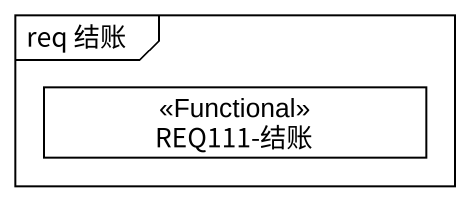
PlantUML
@startuml
mainframe req 结账
hide circle
hide empty members
class "REQ111-结账" as REQ111_结账 <<Functional>>
@enduml
